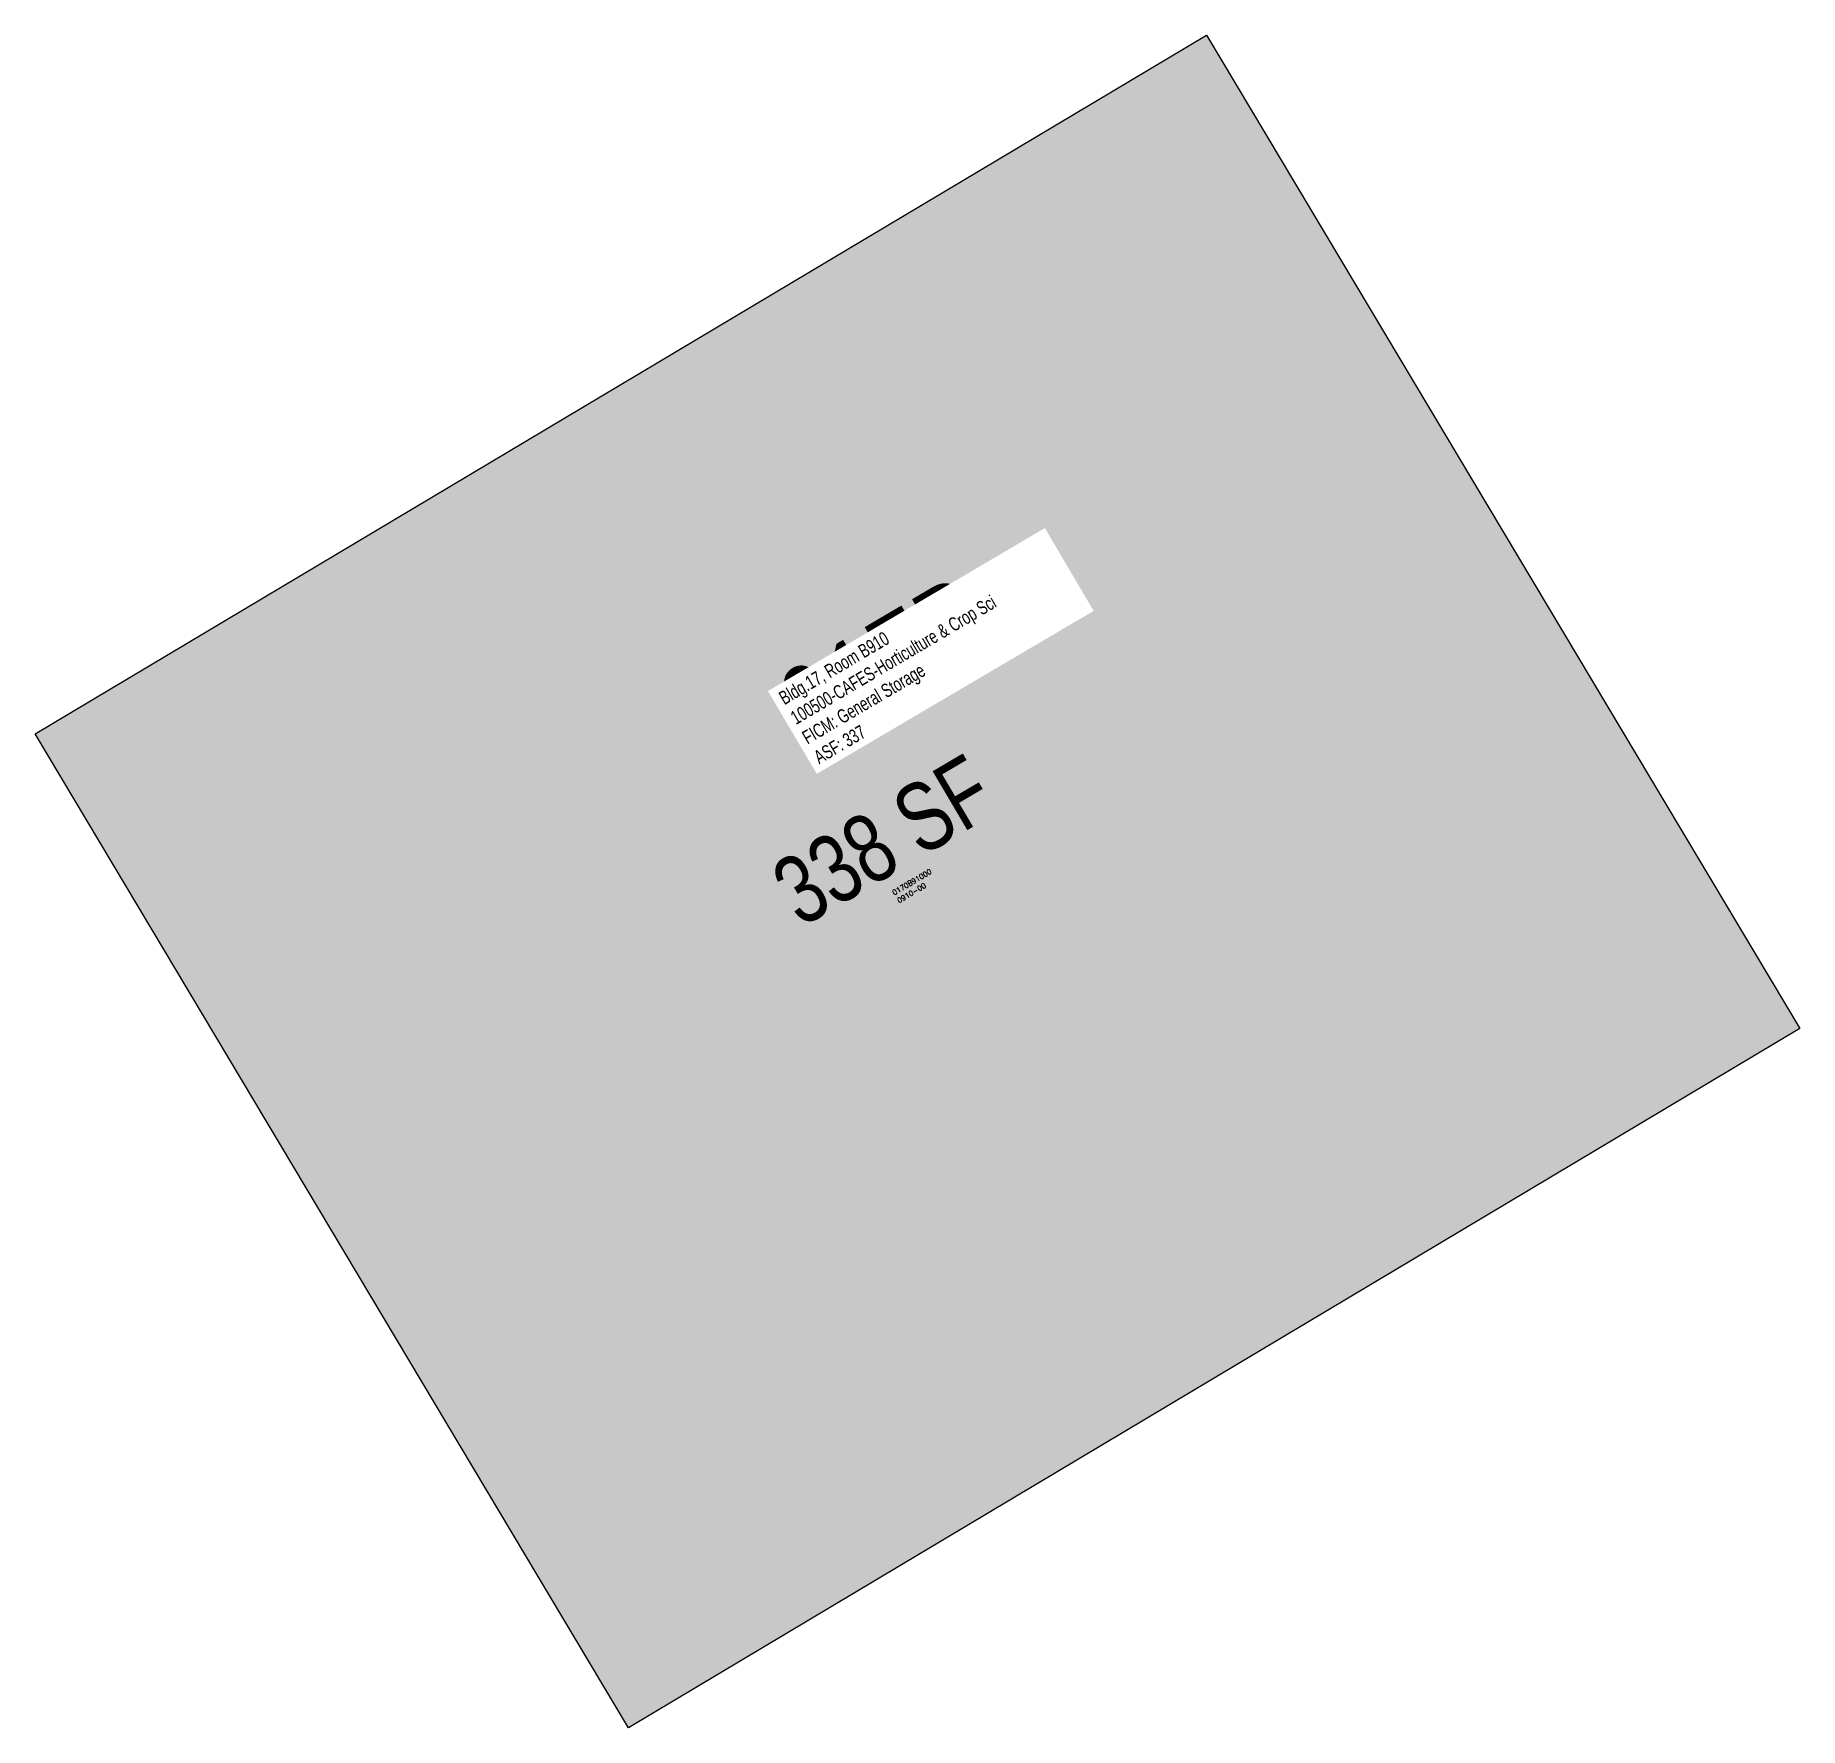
# Model space of a CAD drawing. Header units: inches. Extents: x -104 to 206, y 0 to 297.
import ezdxf
from ezdxf.enums import TextEntityAlignment as Align

# ---------------------------------------------------------------- set-up
doc = ezdxf.new("R2010")
doc.units = ezdxf.units.IN
doc.header["$MEASUREMENT"] = 0
for name, color, linetype in [('A-IDEN-RNUM', 7, 'Continuous'), ('A-IDEN-SNUM', 4, 'Continuous'), ('A-IDEN-VNUM', 4, 'Continuous'), ('A-WALL', 5, 'Continuous'), ('AREA-TEXT', 3, 'Continuous'), ('Rooms-Category-Color', 7, 'Continuous'), ('Rooms-College-Color', 7, 'Continuous'), ('Rooms-Department-Color', 7, 'Continuous'), ('Rooms-Division-Color', 7, 'Continuous'), ('Rooms-Information', 7, 'Continuous')]:
    doc.layers.add(name, color=color, linetype=linetype)
doc.styles.add('AREA', font='arial.ttf', dxfattribs={"width": 0.75, "height": 60})
doc.styles.add('ID', font='ARIALN.TTF', dxfattribs={"width": 0.85, "height": 0.25})
doc.styles.add('ROOMSNUMBER', font='TXT.SHX', dxfattribs={"height": 1})

msp = doc.modelspace()

# ---------------------------------------------------------------- hatches: boundary and pattern name
at = {"layer": 'Rooms-Category-Color', "true_color": 0xe3c5e1}
msp.add_hatch(color=254, dxfattribs=at).paths.add_polyline_path([(101.47, 297.23), (205.61, 122.79), (0, 0), (-104.17, 174.55)])
at = {"layer": 'Rooms-College-Color', "true_color": 0xe3c5e1}
msp.add_hatch(color=254, dxfattribs=at).paths.add_polyline_path([(101.47, 297.23), (205.61, 122.79), (0, 0), (-104.17, 174.55)])
at = {"layer": 'Rooms-Department-Color', "true_color": 0xe3c5e1}
msp.add_hatch(color=254, dxfattribs=at).paths.add_polyline_path([(101.47, 297.23), (205.61, 122.79), (0, 0), (-104.17, 174.55)])
at = {"layer": 'Rooms-Division-Color', "true_color": 0xe3c5e1}
msp.add_hatch(color=254, dxfattribs=at).paths.add_polyline_path([(101.47, 297.23), (205.61, 122.79), (0, 0), (-104.17, 174.55)])

# ---------------------------------------------------------------- linework, layer by layer
at = {"layer": 'A-WALL'}
msp.add_lwpolyline([(101.47, 297.23), (205.61, 122.79), (0, 0), (-104.17, 174.55), (-104.17, 174.55)], close=True, dxfattribs=at)

# ---------------------------------------------------------------- texts
at = {"layer": 'A-IDEN-RNUM', "style": 'ROOMSNUMBER'}
msp.add_text('0910-00', height=0.9, rotation=30.49, dxfattribs=at).set_placement((49.68, 146.61), align=Align.MIDDLE)
at = {"layer": 'A-IDEN-SNUM', "style": 'ROOMSNUMBER'}
msp.add_text('0170B91000', height=0.9, rotation=30.49, dxfattribs=at).set_placement((49.74, 148.53), align=Align.MIDDLE)
at = {"layer": 'A-IDEN-VNUM', "style": 'ID', "width": 0.85}
msp.add_text('017B', height=16.875, rotation=30.49, dxfattribs=at).set_placement((45.79, 186.06), align=Align.MIDDLE)
at = {"layer": 'AREA-TEXT', "style": 'AREA', "width": 0.75}
msp.add_text('338 SF', height=12, rotation=30.49, dxfattribs=at).set_placement((44.69, 155.9), align=Align.MIDDLE_CENTER)

# ---------------------------------------------------------------- next in the draw order: texts
at = {"layer": 'Rooms-Information', "insert": (33.48, 169.14), "char_height": 2.4107, "width": 54, "attachment_point": 7, "rotation": 30.49, "style": 'ID', "bg_fill": 3, "box_fill_scale": 1.5, "bg_fill_color": 256, "bg_fill_true_color": 13158600, "bg_fill_transparency": 0}
msp.add_mtext('Bldg.17, Room B910^M^J100500-CAFES-Horticulture & Crop Sci^M^JFICM: General Storage^M^JASF: 337', dxfattribs=at)

doc.saveas('drawing.dxf')
